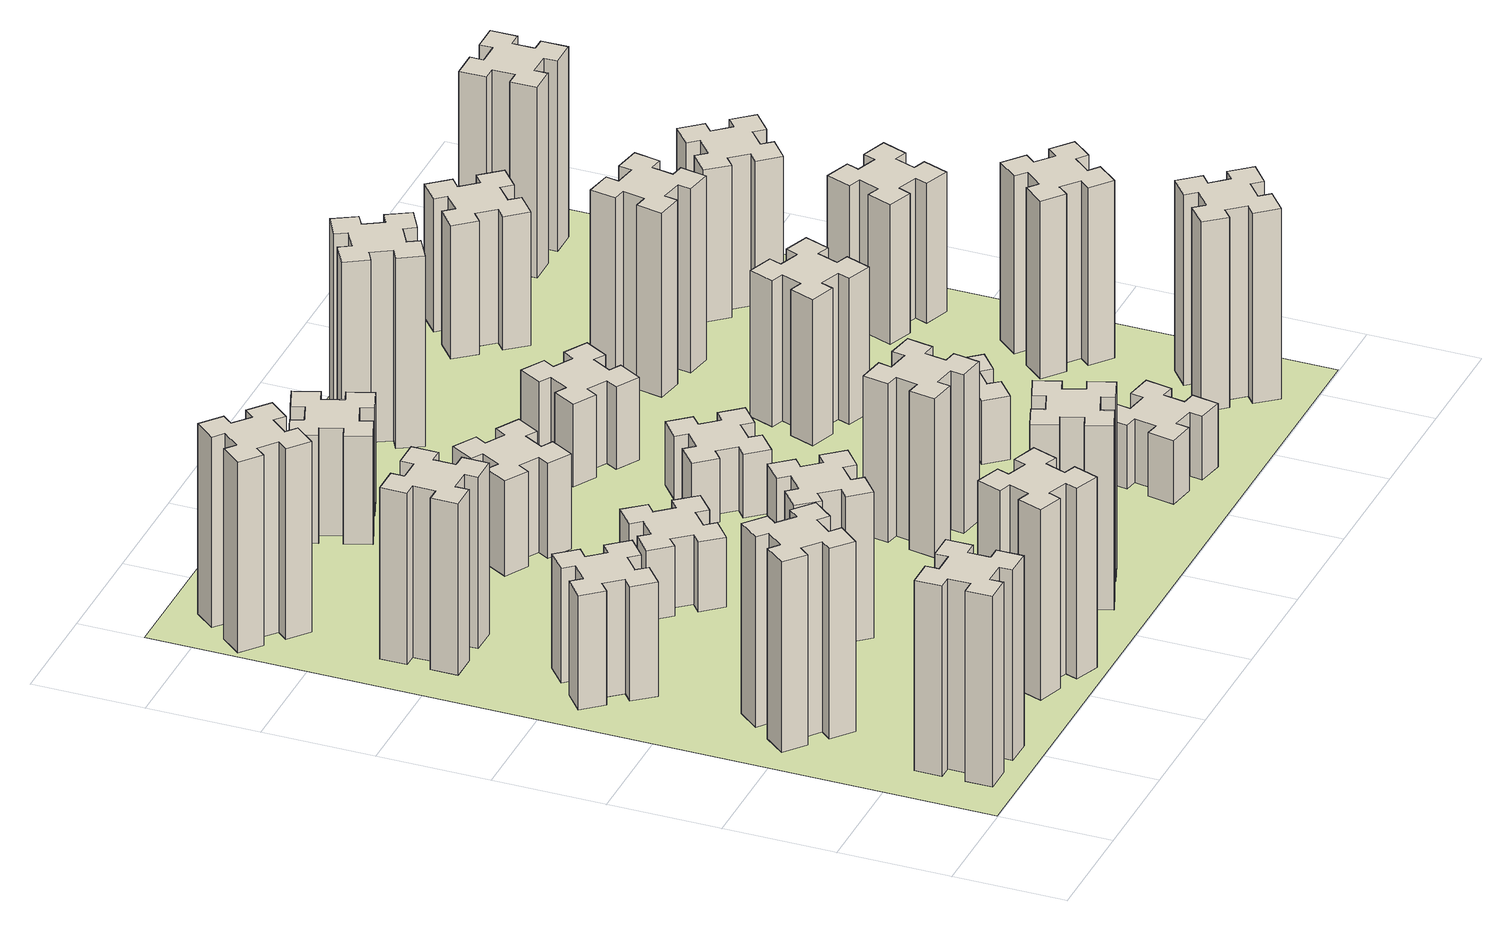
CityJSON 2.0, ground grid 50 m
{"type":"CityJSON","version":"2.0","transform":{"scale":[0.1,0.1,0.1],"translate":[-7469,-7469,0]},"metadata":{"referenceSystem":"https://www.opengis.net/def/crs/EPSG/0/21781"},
"CityObjects":{
"building1":{"type":"Building","attributes":{"class":"1000","function":"1000","usage":"1000","yearOfConstruction":2016,"roofType":"1000","measuredHeight":90,"storeysAboveGround":30,"storeysBelowGround":0},"geometry":[{"type":"Solid","lod":"1","boundaries":[[[[0,1,2,3,4,5,6,7,8,9,10,11,12,13,14,15,16,17,18,19]],[[17,16,20,21]],[[16,15,22,20]],[[15,14,23,22]],[[14,13,24,23]],[[13,12,25,24]],[[12,11,26,25]],[[11,10,27,26]],[[10,9,28,27]],[[9,8,29,28]],[[8,7,30,29]],[[7,6,31,30]],[[6,5,32,31]],[[5,4,33,32]],[[4,3,34,33]],[[3,2,35,34]],[[2,1,36,35]],[[1,0,37,36]],[[0,19,38,37]],[[19,18,39,38]],[[18,17,21,39]],[[24,25,26,27,28,29,30,31,32,33,34,35,36,37,38,39,21,20,22,23]]]]}]},
"building2":{"type":"Building","attributes":{"class":"1000","function":"1000","usage":"1000","yearOfConstruction":2016,"roofType":"1000","measuredHeight":90,"storeysAboveGround":30,"storeysBelowGround":0},"geometry":[{"type":"Solid","lod":"1","boundaries":[[[[40,41,42,43,44,45,46,47,48,49,50,51,52,53,54,55,56,57,58,59]],[[57,56,60,61]],[[56,55,62,60]],[[55,54,63,62]],[[54,53,64,63]],[[53,52,65,64]],[[52,51,66,65]],[[51,50,67,66]],[[50,49,68,67]],[[49,48,69,68]],[[48,47,70,69]],[[47,46,71,70]],[[46,45,72,71]],[[45,44,73,72]],[[44,43,74,73]],[[43,42,75,74]],[[42,41,76,75]],[[41,40,77,76]],[[40,59,78,77]],[[59,58,79,78]],[[58,57,61,79]],[[64,65,66,67,68,69,70,71,72,73,74,75,76,77,78,79,61,60,62,63]]]]}]},
"building3":{"type":"Building","attributes":{"class":"1000","function":"1000","usage":"1000","yearOfConstruction":2016,"roofType":"1000","measuredHeight":54,"storeysAboveGround":30,"storeysBelowGround":0},"geometry":[{"type":"Solid","lod":"1","boundaries":[[[[80,81,82,83,84,85,86,87,88,89,90,91,92,93,94,95,96,97,98,99]],[[97,96,100,101]],[[96,95,102,100]],[[95,94,103,102]],[[94,93,104,103]],[[93,92,105,104]],[[92,91,106,105]],[[91,90,107,106]],[[90,89,108,107]],[[89,88,109,108]],[[88,87,110,109]],[[87,86,111,110]],[[86,85,112,111]],[[85,84,113,112]],[[84,83,114,113]],[[83,82,115,114]],[[82,81,116,115]],[[81,80,117,116]],[[80,99,118,117]],[[99,98,119,118]],[[98,97,101,119]],[[104,105,106,107,108,109,110,111,112,113,114,115,116,117,118,119,101,100,102,103]]]]}]},
"building4":{"type":"Building","attributes":{"class":"1000","function":"1000","usage":"1000","yearOfConstruction":2016,"roofType":"1000","measuredHeight":81,"storeysAboveGround":30,"storeysBelowGround":0},"geometry":[{"type":"Solid","lod":"1","boundaries":[[[[120,121,122,123,124,125,126,127,128,129,130,131,132,133,134,135,136,137,138,139]],[[137,136,140,141]],[[136,135,142,140]],[[135,134,143,142]],[[134,133,144,143]],[[133,132,145,144]],[[132,131,146,145]],[[131,130,147,146]],[[130,129,148,147]],[[129,128,149,148]],[[128,127,150,149]],[[127,126,151,150]],[[126,125,152,151]],[[125,124,153,152]],[[124,123,154,153]],[[123,122,155,154]],[[122,121,156,155]],[[121,120,157,156]],[[120,139,158,157]],[[139,138,159,158]],[[138,137,141,159]],[[144,145,146,147,148,149,150,151,152,153,154,155,156,157,158,159,141,140,142,143]]]]}]},
"building5":{"type":"Building","attributes":{"class":"1000","function":"1000","usage":"1000","yearOfConstruction":2016,"roofType":"1000","measuredHeight":90,"storeysAboveGround":30,"storeysBelowGround":0},"geometry":[{"type":"Solid","lod":"1","boundaries":[[[[160,161,162,163,164,165,166,167,168,169,170,171,172,173,174,175,176,177,178,179]],[[177,176,180,181]],[[176,175,182,180]],[[175,174,183,182]],[[174,173,184,183]],[[173,172,185,184]],[[172,171,186,185]],[[171,170,187,186]],[[170,169,188,187]],[[169,168,189,188]],[[168,167,190,189]],[[167,166,191,190]],[[166,165,192,191]],[[165,164,193,192]],[[164,163,194,193]],[[163,162,195,194]],[[162,161,196,195]],[[161,160,197,196]],[[160,179,198,197]],[[179,178,199,198]],[[178,177,181,199]],[[184,185,186,187,188,189,190,191,192,193,194,195,196,197,198,199,181,180,182,183]]]]}]},
"building6":{"type":"Building","attributes":{"class":"1000","function":"1000","usage":"1000","yearOfConstruction":2016,"roofType":"1000","measuredHeight":90,"storeysAboveGround":30,"storeysBelowGround":0},"geometry":[{"type":"Solid","lod":"1","boundaries":[[[[200,201,202,203,204,205,206,207,208,209,210,211,212,213,214,215,216,217,218,219]],[[217,216,220,221]],[[216,215,222,220]],[[215,214,223,222]],[[214,213,224,223]],[[213,212,225,224]],[[212,211,226,225]],[[211,210,227,226]],[[210,209,228,227]],[[209,208,229,228]],[[208,207,230,229]],[[207,206,231,230]],[[206,205,232,231]],[[205,204,233,232]],[[204,203,234,233]],[[203,202,235,234]],[[202,201,236,235]],[[201,200,237,236]],[[200,219,238,237]],[[219,218,239,238]],[[218,217,221,239]],[[224,225,226,227,228,229,230,231,232,233,234,235,236,237,238,239,221,220,222,223]]]]}]},
"building7":{"type":"Building","attributes":{"class":"1000","function":"1000","usage":"1000","yearOfConstruction":2016,"roofType":"1000","measuredHeight":69,"storeysAboveGround":30,"storeysBelowGround":0},"geometry":[{"type":"Solid","lod":"1","boundaries":[[[[240,241,242,243,244,245,246,247,248,249,250,251,252,253,254,255,256,257,258,259]],[[257,256,260,261]],[[256,255,262,260]],[[255,254,263,262]],[[254,253,264,263]],[[253,252,265,264]],[[252,251,266,265]],[[251,250,267,266]],[[250,249,268,267]],[[249,248,269,268]],[[248,247,270,269]],[[247,246,271,270]],[[246,245,272,271]],[[245,244,273,272]],[[244,243,274,273]],[[243,242,275,274]],[[242,241,276,275]],[[241,240,277,276]],[[240,259,278,277]],[[259,258,279,278]],[[258,257,261,279]],[[264,265,266,267,268,269,270,271,272,273,274,275,276,277,278,279,261,260,262,263]]]]}]},
"building8":{"type":"Building","attributes":{"class":"1000","function":"1000","usage":"1000","yearOfConstruction":2016,"roofType":"1000","measuredHeight":33,"storeysAboveGround":30,"storeysBelowGround":0},"geometry":[{"type":"Solid","lod":"1","boundaries":[[[[280,281,282,283,284,285,286,287,288,289,290,291,292,293,294,295,296,297,298,299]],[[297,296,300,301]],[[296,295,302,300]],[[295,294,303,302]],[[294,293,304,303]],[[293,292,305,304]],[[292,291,306,305]],[[291,290,307,306]],[[290,289,308,307]],[[289,288,309,308]],[[288,287,310,309]],[[287,286,311,310]],[[286,285,312,311]],[[285,284,313,312]],[[284,283,314,313]],[[283,282,315,314]],[[282,281,316,315]],[[281,280,317,316]],[[280,299,318,317]],[[299,298,319,318]],[[298,297,301,319]],[[304,305,306,307,308,309,310,311,312,313,314,315,316,317,318,319,301,300,302,303]]]]}]},
"building9":{"type":"Building","attributes":{"class":"1000","function":"1000","usage":"1000","yearOfConstruction":2016,"roofType":"1000","measuredHeight":87,"storeysAboveGround":30,"storeysBelowGround":0},"geometry":[{"type":"Solid","lod":"1","boundaries":[[[[320,321,322,323,324,325,326,327,328,329,330,331,332,333,334,335,336,337,338,339]],[[337,336,340,341]],[[336,335,342,340]],[[335,334,343,342]],[[334,333,344,343]],[[333,332,345,344]],[[332,331,346,345]],[[331,330,347,346]],[[330,329,348,347]],[[329,328,349,348]],[[328,327,350,349]],[[327,326,351,350]],[[326,325,352,351]],[[325,324,353,352]],[[324,323,354,353]],[[323,322,355,354]],[[322,321,356,355]],[[321,320,357,356]],[[320,339,358,357]],[[339,338,359,358]],[[338,337,341,359]],[[344,345,346,347,348,349,350,351,352,353,354,355,356,357,358,359,341,340,342,343]]]]}]},
"building10":{"type":"Building","attributes":{"class":"1000","function":"1000","usage":"1000","yearOfConstruction":2016,"roofType":"1000","measuredHeight":45,"storeysAboveGround":30,"storeysBelowGround":0},"geometry":[{"type":"Solid","lod":"1","boundaries":[[[[360,361,362,363,364,365,366,367,368,369,370,371,372,373,374,375,376,377,378,379]],[[377,376,380,381]],[[376,375,382,380]],[[375,374,383,382]],[[374,373,384,383]],[[373,372,385,384]],[[372,371,386,385]],[[371,370,387,386]],[[370,369,388,387]],[[369,368,389,388]],[[368,367,390,389]],[[367,366,391,390]],[[366,365,392,391]],[[365,364,393,392]],[[364,363,394,393]],[[363,362,395,394]],[[362,361,396,395]],[[361,360,397,396]],[[360,379,398,397]],[[379,378,399,398]],[[378,377,381,399]],[[384,385,386,387,388,389,390,391,392,393,394,395,396,397,398,399,381,380,382,383]]]]}]},
"building11":{"type":"Building","attributes":{"class":"1000","function":"1000","usage":"1000","yearOfConstruction":2016,"roofType":"1000","measuredHeight":51,"storeysAboveGround":30,"storeysBelowGround":0},"geometry":[{"type":"Solid","lod":"1","boundaries":[[[[400,401,402,403,404,405,406,407,408,409,410,411,412,413,414,415,416,417,418,419]],[[417,416,420,421]],[[416,415,422,420]],[[415,414,423,422]],[[414,413,424,423]],[[413,412,425,424]],[[412,411,426,425]],[[411,410,427,426]],[[410,409,428,427]],[[409,408,429,428]],[[408,407,430,429]],[[407,406,431,430]],[[406,405,432,431]],[[405,404,433,432]],[[404,403,434,433]],[[403,402,435,434]],[[402,401,436,435]],[[401,400,437,436]],[[400,419,438,437]],[[419,418,439,438]],[[418,417,421,439]],[[424,425,426,427,428,429,430,431,432,433,434,435,436,437,438,439,421,420,422,423]]]]}]},
"building12":{"type":"Building","attributes":{"class":"1000","function":"1000","usage":"1000","yearOfConstruction":2016,"roofType":"1000","measuredHeight":75,"storeysAboveGround":30,"storeysBelowGround":0},"geometry":[{"type":"Solid","lod":"1","boundaries":[[[[440,441,442,443,444,445,446,447,448,449,450,451,452,453,454,455,456,457,458,459]],[[457,456,460,461]],[[456,455,462,460]],[[455,454,463,462]],[[454,453,464,463]],[[453,452,465,464]],[[452,451,466,465]],[[451,450,467,466]],[[450,449,468,467]],[[449,448,469,468]],[[448,447,470,469]],[[447,446,471,470]],[[446,445,472,471]],[[445,444,473,472]],[[444,443,474,473]],[[443,442,475,474]],[[442,441,476,475]],[[441,440,477,476]],[[440,459,478,477]],[[459,458,479,478]],[[458,457,461,479]],[[464,465,466,467,468,469,470,471,472,473,474,475,476,477,478,479,461,460,462,463]]]]}]},
"building13":{"type":"Building","attributes":{"class":"1000","function":"1000","usage":"1000","yearOfConstruction":2016,"roofType":"1000","measuredHeight":30,"storeysAboveGround":30,"storeysBelowGround":0},"geometry":[{"type":"Solid","lod":"1","boundaries":[[[[480,481,482,483,484,485,486,487,488,489,490,491,492,493,494,495,496,497,498,499]],[[497,496,500,501]],[[496,495,502,500]],[[495,494,503,502]],[[494,493,504,503]],[[493,492,505,504]],[[492,491,506,505]],[[491,490,507,506]],[[490,489,508,507]],[[489,488,509,508]],[[488,487,510,509]],[[487,486,511,510]],[[486,485,512,511]],[[485,484,513,512]],[[484,483,514,513]],[[483,482,515,514]],[[482,481,516,515]],[[481,480,517,516]],[[480,499,518,517]],[[499,498,519,518]],[[498,497,501,519]],[[504,505,506,507,508,509,510,511,512,513,514,515,516,517,518,519,501,500,502,503]]]]}]},
"building14":{"type":"Building","attributes":{"class":"1000","function":"1000","usage":"1000","yearOfConstruction":2016,"roofType":"1000","measuredHeight":39,"storeysAboveGround":30,"storeysBelowGround":0},"geometry":[{"type":"Solid","lod":"1","boundaries":[[[[520,521,522,523,524,525,526,527,528,529,530,531,532,533,534,535,536,537,538,539]],[[537,536,540,541]],[[536,535,542,540]],[[535,534,543,542]],[[534,533,544,543]],[[533,532,545,544]],[[532,531,546,545]],[[531,530,547,546]],[[530,529,548,547]],[[529,528,549,548]],[[528,527,550,549]],[[527,526,551,550]],[[526,525,552,551]],[[525,524,553,552]],[[524,523,554,553]],[[523,522,555,554]],[[522,521,556,555]],[[521,520,557,556]],[[520,539,558,557]],[[539,538,559,558]],[[538,537,541,559]],[[544,545,546,547,548,549,550,551,552,553,554,555,556,557,558,559,541,540,542,543]]]]}]},
"building15":{"type":"Building","attributes":{"class":"1000","function":"1000","usage":"1000","yearOfConstruction":2016,"roofType":"1000","measuredHeight":30,"storeysAboveGround":30,"storeysBelowGround":0},"geometry":[{"type":"Solid","lod":"1","boundaries":[[[[560,561,562,563,564,565,566,567,568,569,570,571,572,573,574,575,576,577,578,579]],[[577,576,580,581]],[[576,575,582,580]],[[575,574,583,582]],[[574,573,584,583]],[[573,572,585,584]],[[572,571,586,585]],[[571,570,587,586]],[[570,569,588,587]],[[569,568,589,588]],[[568,567,590,589]],[[567,566,591,590]],[[566,565,592,591]],[[565,564,593,592]],[[564,563,594,593]],[[563,562,595,594]],[[562,561,596,595]],[[561,560,597,596]],[[560,579,598,597]],[[579,578,599,598]],[[578,577,581,599]],[[584,585,586,587,588,589,590,591,592,593,594,595,596,597,598,599,581,580,582,583]]]]}]},
"building16":{"type":"Building","attributes":{"class":"1000","function":"1000","usage":"1000","yearOfConstruction":2016,"roofType":"1000","measuredHeight":90,"storeysAboveGround":30,"storeysBelowGround":0},"geometry":[{"type":"Solid","lod":"1","boundaries":[[[[600,601,602,603,604,605,606,607,608,609,610,611,612,613,614,615,616,617,618,619]],[[617,616,620,621]],[[616,615,622,620]],[[615,614,623,622]],[[614,613,624,623]],[[613,612,625,624]],[[612,611,626,625]],[[611,610,627,626]],[[610,609,628,627]],[[609,608,629,628]],[[608,607,630,629]],[[607,606,631,630]],[[606,605,632,631]],[[605,604,633,632]],[[604,603,634,633]],[[603,602,635,634]],[[602,601,636,635]],[[601,600,637,636]],[[600,619,638,637]],[[619,618,639,638]],[[618,617,621,639]],[[624,625,626,627,628,629,630,631,632,633,634,635,636,637,638,639,621,620,622,623]]]]}]},
"building17":{"type":"Building","attributes":{"class":"1000","function":"1000","usage":"1000","yearOfConstruction":2016,"roofType":"1000","measuredHeight":30,"storeysAboveGround":30,"storeysBelowGround":0},"geometry":[{"type":"Solid","lod":"1","boundaries":[[[[640,641,642,643,644,645,646,647,648,649,650,651,652,653,654,655,656,657,658,659]],[[657,656,660,661]],[[656,655,662,660]],[[655,654,663,662]],[[654,653,664,663]],[[653,652,665,664]],[[652,651,666,665]],[[651,650,667,666]],[[650,649,668,667]],[[649,648,669,668]],[[648,647,670,669]],[[647,646,671,670]],[[646,645,672,671]],[[645,644,673,672]],[[644,643,674,673]],[[643,642,675,674]],[[642,641,676,675]],[[641,640,677,676]],[[640,659,678,677]],[[659,658,679,678]],[[658,657,661,679]],[[664,665,666,667,668,669,670,671,672,673,674,675,676,677,678,679,661,660,662,663]]]]}]},
"building18":{"type":"Building","attributes":{"class":"1000","function":"1000","usage":"1000","yearOfConstruction":2016,"roofType":"1000","measuredHeight":69,"storeysAboveGround":30,"storeysBelowGround":0},"geometry":[{"type":"Solid","lod":"1","boundaries":[[[[680,681,682,683,684,685,686,687,688,689,690,691,692,693,694,695,696,697,698,699]],[[697,696,700,701]],[[696,695,702,700]],[[695,694,703,702]],[[694,693,704,703]],[[693,692,705,704]],[[692,691,706,705]],[[691,690,707,706]],[[690,689,708,707]],[[689,688,709,708]],[[688,687,710,709]],[[687,686,711,710]],[[686,685,712,711]],[[685,684,713,712]],[[684,683,714,713]],[[683,682,715,714]],[[682,681,716,715]],[[681,680,717,716]],[[680,699,718,717]],[[699,698,719,718]],[[698,697,701,719]],[[704,705,706,707,708,709,710,711,712,713,714,715,716,717,718,719,701,700,702,703]]]]}]},
"building19":{"type":"Building","attributes":{"class":"1000","function":"1000","usage":"1000","yearOfConstruction":2016,"roofType":"1000","measuredHeight":87,"storeysAboveGround":30,"storeysBelowGround":0},"geometry":[{"type":"Solid","lod":"1","boundaries":[[[[720,721,722,723,724,725,726,727,728,729,730,731,732,733,734,735,736,737,738,739]],[[737,736,740,741]],[[736,735,742,740]],[[735,734,743,742]],[[734,733,744,743]],[[733,732,745,744]],[[732,731,746,745]],[[731,730,747,746]],[[730,729,748,747]],[[729,728,749,748]],[[728,727,750,749]],[[727,726,751,750]],[[726,725,752,751]],[[725,724,753,752]],[[724,723,754,753]],[[723,722,755,754]],[[722,721,756,755]],[[721,720,757,756]],[[720,739,758,757]],[[739,738,759,758]],[[738,737,741,759]],[[744,745,746,747,748,749,750,751,752,753,754,755,756,757,758,759,741,740,742,743]]]]}]},
"building20":{"type":"Building","attributes":{"class":"1000","function":"1000","usage":"1000","yearOfConstruction":2016,"roofType":"1000","measuredHeight":90,"storeysAboveGround":30,"storeysBelowGround":0},"geometry":[{"type":"Solid","lod":"1","boundaries":[[[[760,761,762,763,764,765,766,767,768,769,770,771,772,773,774,775,776,777,778,779]],[[777,776,780,781]],[[776,775,782,780]],[[775,774,783,782]],[[774,773,784,783]],[[773,772,785,784]],[[772,771,786,785]],[[771,770,787,786]],[[770,769,788,787]],[[769,768,789,788]],[[768,767,790,789]],[[767,766,791,790]],[[766,765,792,791]],[[765,764,793,792]],[[764,763,794,793]],[[763,762,795,794]],[[762,761,796,795]],[[761,760,797,796]],[[760,779,798,797]],[[779,778,799,798]],[[778,777,781,799]],[[784,785,786,787,788,789,790,791,792,793,794,795,796,797,798,799,781,780,782,783]]]]}]},
"building21":{"type":"Building","attributes":{"class":"1000","function":"1000","usage":"1000","yearOfConstruction":2016,"roofType":"1000","measuredHeight":63,"storeysAboveGround":30,"storeysBelowGround":0},"geometry":[{"type":"Solid","lod":"1","boundaries":[[[[800,801,802,803,804,805,806,807,808,809,810,811,812,813,814,815,816,817,818,819]],[[817,816,820,821]],[[816,815,822,820]],[[815,814,823,822]],[[814,813,824,823]],[[813,812,825,824]],[[812,811,826,825]],[[811,810,827,826]],[[810,809,828,827]],[[809,808,829,828]],[[808,807,830,829]],[[807,806,831,830]],[[806,805,832,831]],[[805,804,833,832]],[[804,803,834,833]],[[803,802,835,834]],[[802,801,836,835]],[[801,800,837,836]],[[800,819,838,837]],[[819,818,839,838]],[[818,817,821,839]],[[824,825,826,827,828,829,830,831,832,833,834,835,836,837,838,839,821,820,822,823]]]]}]},
"building22":{"type":"Building","attributes":{"class":"1000","function":"1000","usage":"1000","yearOfConstruction":2016,"roofType":"1000","measuredHeight":84,"storeysAboveGround":30,"storeysBelowGround":0},"geometry":[{"type":"Solid","lod":"1","boundaries":[[[[840,841,842,843,844,845,846,847,848,849,850,851,852,853,854,855,856,857,858,859]],[[857,856,860,861]],[[856,855,862,860]],[[855,854,863,862]],[[854,853,864,863]],[[853,852,865,864]],[[852,851,866,865]],[[851,850,867,866]],[[850,849,868,867]],[[849,848,869,868]],[[848,847,870,869]],[[847,846,871,870]],[[846,845,872,871]],[[845,844,873,872]],[[844,843,874,873]],[[843,842,875,874]],[[842,841,876,875]],[[841,840,877,876]],[[840,859,878,877]],[[859,858,879,878]],[[858,857,861,879]],[[864,865,866,867,868,869,870,871,872,873,874,875,876,877,878,879,861,860,862,863]]]]}]},
"building23":{"type":"Building","attributes":{"class":"1000","function":"1000","usage":"1000","yearOfConstruction":2016,"roofType":"1000","measuredHeight":66,"storeysAboveGround":30,"storeysBelowGround":0},"geometry":[{"type":"Solid","lod":"1","boundaries":[[[[880,881,882,883,884,885,886,887,888,889,890,891,892,893,894,895,896,897,898,899]],[[897,896,900,901]],[[896,895,902,900]],[[895,894,903,902]],[[894,893,904,903]],[[893,892,905,904]],[[892,891,906,905]],[[891,890,907,906]],[[890,889,908,907]],[[889,888,909,908]],[[888,887,910,909]],[[887,886,911,910]],[[886,885,912,911]],[[885,884,913,912]],[[884,883,914,913]],[[883,882,915,914]],[[882,881,916,915]],[[881,880,917,916]],[[880,899,918,917]],[[899,898,919,918]],[[898,897,901,919]],[[904,905,906,907,908,909,910,911,912,913,914,915,916,917,918,919,901,900,902,903]]]]}]},
"building24":{"type":"Building","attributes":{"class":"1000","function":"1000","usage":"1000","yearOfConstruction":2016,"roofType":"1000","measuredHeight":72,"storeysAboveGround":30,"storeysBelowGround":0},"geometry":[{"type":"Solid","lod":"1","boundaries":[[[[920,921,922,923,924,925,926,927,928,929,930,931,932,933,934,935,936,937,938,939]],[[937,936,940,941]],[[936,935,942,940]],[[935,934,943,942]],[[934,933,944,943]],[[933,932,945,944]],[[932,931,946,945]],[[931,930,947,946]],[[930,929,948,947]],[[929,928,949,948]],[[928,927,950,949]],[[927,926,951,950]],[[926,925,952,951]],[[925,924,953,952]],[[924,923,954,953]],[[923,922,955,954]],[[922,921,956,955]],[[921,920,957,956]],[[920,939,958,957]],[[939,938,959,958]],[[938,937,941,959]],[[944,945,946,947,948,949,950,951,952,953,954,955,956,957,958,959,941,940,942,943]]]]}]},
"building25":{"type":"Building","attributes":{"class":"1000","function":"1000","usage":"1000","yearOfConstruction":2016,"roofType":"1000","measuredHeight":90,"storeysAboveGround":30,"storeysBelowGround":0},"geometry":[{"type":"Solid","lod":"1","boundaries":[[[[960,961,962,963,964,965,966,967,968,969,970,971,972,973,974,975,976,977,978,979]],[[977,976,980,981]],[[976,975,982,980]],[[975,974,983,982]],[[974,973,984,983]],[[973,972,985,984]],[[972,971,986,985]],[[971,970,987,986]],[[970,969,988,987]],[[969,968,989,988]],[[968,967,990,989]],[[967,966,991,990]],[[966,965,992,991]],[[965,964,993,992]],[[964,963,994,993]],[[963,962,995,994]],[[962,961,996,995]],[[961,960,997,996]],[[960,979,998,997]],[[979,978,999,998]],[[978,977,981,999]],[[984,985,986,987,988,989,990,991,992,993,994,995,996,997,998,999,981,980,982,983]]]]}]},
"landuse1":{"type":"LandUse","attributes":{"name":"plot1","function":"1010"},"geometry":[{"type":"MultiSurface","lod":"1","boundaries":[[[1000,1001,1002,1003]]]}]}
},
"vertices":[
[265,325,0],[265,225,0],[205,225,0],[205,105,0],[325,105,0],[325,165,0],[425,165,0],[425,105,0],[545,105,0],[545,225,0],[485,225,0],[485,325,0],[545,325,0],[545,445,0],[425,445,0],[425,385,0],[325,385,0],[325,445,0],[205,445,0],[205,325,0],[325,385,900],[325,445,900],[425,385,900],[425,445,900],[545,445,900],[545,325,900],[485,325,900],[485,225,900],[545,225,900],[545,105,900],[425,105,900],[425,165,900],[325,165,900],[325,105,900],[205,105,900],[205,225,900],[265,225,900],[265,325,900],[205,325,900],[205,445,900],
[484,1067,0],[408,1132,0],[446,1178,0],[354,1255,0],[277,1163,0],[323,1124,0],[259,1048,0],[213,1086,0],[136,994,0],[228,917,0],[266,963,0],[343,899,0],[304,853,0],[396,776,0],[473,868,0],[427,906,0],[492,983,0],[538,944,0],[615,1036,0],[523,1113,0],[492,983,900],[538,944,900],[427,906,900],[473,868,900],[396,776,900],[304,853,900],[343,899,900],[266,963,900],[228,917,900],[136,994,900],[213,1086,900],[259,1048,900],[323,1124,900],[277,1163,900],[354,1255,900],[446,1178,900],[408,1132,900],[484,1067,900],[523,1113,900],[615,1036,900],
[492,1888,0],[427,1964,0],[473,2003,0],[396,2095,0],[304,2018,0],[343,1972,0],[266,1907,0],[228,1953,0],[136,1876,0],[213,1784,0],[259,1823,0],[323,1746,0],[277,1708,0],[354,1616,0],[446,1693,0],[408,1739,0],[484,1803,0],[523,1757,0],[615,1834,0],[538,1926,0],[484,1803,540],[523,1757,540],[408,1739,540],[446,1693,540],[354,1616,540],[277,1708,540],[323,1746,540],[259,1823,540],[213,1784,540],[136,1876,540],[228,1953,540],[266,1907,540],[343,1972,540],[304,2018,540],[396,2095,540],[473,2003,540],[427,1964,540],[492,1888,540],[538,1926,540],[615,1834,540],
[485,2545,0],[485,2645,0],[545,2645,0],[545,2765,0],[425,2765,0],[425,2705,0],[325,2705,0],[325,2765,0],[205,2765,0],[205,2645,0],[265,2645,0],[265,2545,0],[205,2545,0],[205,2425,0],[325,2425,0],[325,2485,0],[425,2485,0],[425,2425,0],[545,2425,0],[545,2545,0],[425,2485,810],[425,2425,810],[325,2485,810],[325,2425,810],[205,2425,810],[205,2545,810],[265,2545,810],[265,2645,810],[205,2645,810],[205,2765,810],[325,2765,810],[325,2705,810],[425,2705,810],[425,2765,810],[545,2765,810],[545,2645,810],[485,2645,810],[485,2545,810],[545,2545,810],[545,2425,810],
[1029,360,0],[995,266,0],[939,287,0],[897,174,0],[1010,133,0],[1031,189,0],[1125,155,0],[1104,99,0],[1217,57,0],[1258,170,0],[1202,191,0],[1236,285,0],[1292,264,0],[1333,377,0],[1220,418,0],[1200,362,0],[1106,396,0],[1127,452,0],[1014,493,0],[973,380,0],[1106,396,900],[1127,452,900],[1200,362,900],[1220,418,900],[1333,377,900],[1292,264,900],[1236,285,900],[1202,191,900],[1258,170,900],[1217,57,900],[1104,99,900],[1125,155,900],[1031,189,900],[1010,133,900],[897,174,900],[939,287,900],[995,266,900],[1029,360,900],[973,380,900],[1014,493,900],
[384,3387,0],[308,3452,0],[346,3498,0],[254,3575,0],[177,3483,0],[223,3444,0],[159,3368,0],[113,3406,0],[36,3314,0],[128,3237,0],[166,3283,0],[243,3219,0],[204,3173,0],[296,3096,0],[373,3188,0],[327,3226,0],[392,3303,0],[438,3264,0],[515,3356,0],[423,3433,0],[392,3303,900],[438,3264,900],[327,3226,900],[373,3188,900],[296,3096,900],[204,3173,900],[243,3219,900],[166,3283,900],[128,3237,900],[36,3314,900],[113,3406,900],[159,3368,900],[223,3444,900],[177,3483,900],[254,3575,900],[346,3498,900],[308,3452,900],[384,3387,900],[423,3433,900],[515,3356,900],
[1083,1332,0],[1006,1267,0],[968,1313,0],[876,1236,0],[953,1144,0],[999,1183,0],[1063,1106,0],[1017,1068,0],[1094,976,0],[1186,1053,0],[1148,1099,0],[1224,1163,0],[1263,1117,0],[1355,1194,0],[1278,1286,0],[1232,1248,0],[1167,1324,0],[1213,1363,0],[1136,1455,0],[1044,1378,0],[1167,1324,690],[1213,1363,690],[1232,1248,690],[1278,1286,690],[1355,1194,690],[1263,1117,690],[1224,1163,690],[1148,1099,690],[1186,1053,690],[1094,976,690],[1017,1068,690],[1063,1106,690],[999,1183,690],[953,1144,690],[876,1236,690],[968,1313,690],[1006,1267,690],[1083,1332,690],[1044,1378,690],[1136,1455,690],
[1083,1972,0],[1006,1907,0],[968,1953,0],[876,1876,0],[953,1784,0],[999,1823,0],[1063,1746,0],[1017,1708,0],[1094,1616,0],[1186,1693,0],[1148,1739,0],[1224,1803,0],[1263,1757,0],[1355,1834,0],[1278,1926,0],[1232,1888,0],[1167,1964,0],[1213,2003,0],[1136,2095,0],[1044,2018,0],[1167,1964,330],[1213,2003,330],[1232,1888,330],[1278,1926,330],[1355,1834,330],[1263,1757,330],[1224,1803,330],[1148,1739,330],[1186,1693,330],[1094,1616,330],[1017,1708,330],[1063,1746,330],[999,1823,330],[953,1784,330],[876,1876,330],[968,1953,330],[1006,1907,330],[1083,1972,330],[1044,2018,330],[1136,2095,330],
[1635,385,0],[1669,291,0],[1613,270,0],[1654,157,0],[1767,199,0],[1746,255,0],[1840,289,0],[1860,233,0],[1973,274,0],[1932,387,0],[1876,366,0],[1842,460,0],[1898,480,0],[1857,593,0],[1744,552,0],[1765,496,0],[1671,462,0],[1650,518,0],[1537,477,0],[1579,364,0],[1671,462,870],[1650,518,870],[1765,496,870],[1744,552,870],[1857,593,870],[1898,480,870],[1842,460,870],[1876,366,870],[1932,387,870],[1973,274,870],[1860,233,870],[1840,289,870],[1746,255,870],[1767,199,870],[1654,157,870],[1613,270,870],[1669,291,870],[1635,385,870],[1579,364,870],[1537,477,870],
[1117,2525,0],[1204,2475,0],[1174,2423,0],[1278,2363,0],[1338,2467,0],[1286,2497,0],[1336,2584,0],[1388,2554,0],[1448,2658,0],[1344,2718,0],[1314,2666,0],[1227,2716,0],[1257,2768,0],[1153,2828,0],[1093,2724,0],[1145,2694,0],[1095,2607,0],[1043,2637,0],[983,2533,0],[1087,2473,0],[1095,2607,450],[1043,2637,450],[1145,2694,450],[1093,2724,450],[1153,2828,450],[1257,2768,450],[1227,2716,450],[1314,2666,450],[1344,2718,450],[1448,2658,450],[1388,2554,450],[1336,2584,450],[1286,2497,450],[1338,2467,450],[1278,2363,450],[1174,2423,450],[1204,2475,450],[1117,2525,450],[1087,2473,450],[983,2533,450],
[1125,3456,0],[1031,3422,0],[1010,3478,0],[897,3437,0],[939,3324,0],[995,3345,0],[1029,3251,0],[973,3230,0],[1014,3117,0],[1127,3159,0],[1106,3215,0],[1200,3249,0],[1220,3193,0],[1333,3234,0],[1292,3347,0],[1236,3326,0],[1202,3420,0],[1258,3440,0],[1217,3553,0],[1104,3512,0],[1202,3420,510],[1258,3440,510],[1236,3326,510],[1292,3347,510],[1333,3234,510],[1220,3193,510],[1200,3249,510],[1106,3215,510],[1127,3159,510],[1014,3117,510],[973,3230,510],[1029,3251,510],[995,3345,510],[939,3324,510],[897,3437,510],[1010,3478,510],[1031,3422,510],[1125,3456,510],[1104,3512,510],[1217,3553,510],
[2055,1047,0],[2072,1145,0],[2131,1135,0],[2152,1253,0],[2034,1274,0],[2024,1215,0],[1925,1232,0],[1936,1291,0],[1817,1312,0],[1797,1194,0],[1856,1184,0],[1838,1085,0],[1779,1096,0],[1758,977,0],[1877,957,0],[1887,1016,0],[1985,998,0],[1975,939,0],[2093,918,0],[2114,1037,0],[1985,998,750],[1975,939,750],[1887,1016,750],[1877,957,750],[1758,977,750],[1779,1096,750],[1838,1085,750],[1856,1184,750],[1797,1194,750],[1817,1312,750],[1936,1291,750],[1925,1232,750],[2024,1215,750],[2034,1274,750],[2152,1253,750],[2131,1135,750],[2072,1145,750],[2055,1047,750],[2114,1037,750],[2093,918,750],
[1972,1988,0],[1907,2064,0],[1953,2103,0],[1876,2195,0],[1784,2118,0],[1823,2072,0],[1746,2007,0],[1708,2053,0],[1616,1976,0],[1693,1884,0],[1739,1923,0],[1803,1846,0],[1757,1808,0],[1834,1716,0],[1926,1793,0],[1888,1839,0],[1964,1903,0],[2003,1857,0],[2095,1934,0],[2018,2026,0],[1964,1903,300],[2003,1857,300],[1888,1839,300],[1926,1793,300],[1834,1716,300],[1757,1808,300],[1803,1846,300],[1739,1923,300],[1693,1884,300],[1616,1976,300],[1708,2053,300],[1746,2007,300],[1823,2072,300],[1784,2118,300],[1876,2195,300],[1953,2103,300],[1907,2064,300],[1972,1988,300],[2018,2026,300],[2095,1934,300],
[2026,2497,0],[2076,2584,0],[2128,2554,0],[2188,2658,0],[2084,2718,0],[2054,2666,0],[1967,2716,0],[1997,2768,0],[1893,2828,0],[1833,2724,0],[1885,2694,0],[1835,2607,0],[1783,2637,0],[1723,2533,0],[1827,2473,0],[1857,2525,0],[1944,2475,0],[1914,2423,0],[2018,2363,0],[2078,2467,0],[1944,2475,390],[1914,2423,390],[1857,2525,390],[1827,2473,390],[1723,2533,390],[1783,2637,390],[1835,2607,390],[1885,2694,390],[1833,2724,390],[1893,2828,390],[1997,2768,390],[1967,2716,390],[2054,2666,390],[2084,2718,390],[2188,2658,390],[2128,2554,390],[2076,2584,390],[2026,2497,390],[2078,2467,390],[2018,2363,390],
[2596,444,0],[2578,345,0],[2519,356,0],[2498,237,0],[2617,217,0],[2627,276,0],[2725,258,0],[2715,199,0],[2833,178,0],[2854,297,0],[2795,307,0],[2812,405,0],[2871,395,0],[2892,513,0],[2774,534,0],[2764,475,0],[2665,492,0],[2676,551,0],[2557,572,0],[2537,454,0],[2665,492,300],[2676,551,300],[2764,475,300],[2774,534,300],[2892,513,300],[2871,395,300],[2812,405,300],[2795,307,300],[2854,297,300],[2833,178,300],[2715,199,300],[2725,258,300],[2627,276,300],[2617,217,300],[2498,237,300],[2519,356,300],[2578,345,300],[2596,444,300],[2537,454,300],[2557,572,300],
[1844,3556,0],[1757,3506,0],[1727,3558,0],[1623,3498,0],[1683,3394,0],[1735,3424,0],[1785,3337,0],[1733,3307,0],[1793,3203,0],[1897,3263,0],[1867,3315,0],[1954,3365,0],[1984,3313,0],[2088,3373,0],[2028,3477,0],[1976,3447,0],[1926,3534,0],[1978,3564,0],[1918,3668,0],[1814,3608,0],[1926,3534,900],[1978,3564,900],[1976,3447,900],[2028,3477,900],[2088,3373,900],[1984,3313,900],[1954,3365,900],[1867,3315,900],[1897,3263,900],[1793,3203,900],[1733,3307,900],[1785,3337,900],[1735,3424,900],[1683,3394,900],[1623,3498,900],[1727,3558,900],[1757,3506,900],[1844,3556,900],[1814,3608,900],[1918,3668,900],
[2628,1099,0],[2704,1163,0],[2743,1117,0],[2835,1194,0],[2758,1286,0],[2712,1248,0],[2647,1324,0],[2693,1363,0],[2616,1455,0],[2524,1378,0],[2563,1332,0],[2486,1267,0],[2448,1313,0],[2356,1236,0],[2433,1144,0],[2479,1183,0],[2543,1106,0],[2497,1068,0],[2574,976,0],[2666,1053,0],[2543,1106,300],[2497,1068,300],[2479,1183,300],[2433,1144,300],[2356,1236,300],[2448,1313,300],[2486,1267,300],[2563,1332,300],[2524,1378,300],[2616,1455,300],[2693,1363,300],[2647,1324,300],[2712,1248,300],[2758,1286,300],[2835,1194,300],[2743,1117,300],[2704,1163,300],[2628,1099,300],[2666,1053,300],[2574,976,300],
[2682,1771,0],[2716,1865,0],[2772,1844,0],[2813,1957,0],[2700,1998,0],[2680,1942,0],[2586,1976,0],[2607,2032,0],[2494,2073,0],[2453,1960,0],[2509,1940,0],[2475,1846,0],[2419,1867,0],[2377,1754,0],[2490,1713,0],[2511,1769,0],[2605,1735,0],[2584,1679,0],[2697,1637,0],[2738,1750,0],[2605,1735,690],[2584,1679,690],[2511,1769,690],[2490,1713,690],[2377,1754,690],[2419,1867,690],[2475,1846,690],[2509,1940,690],[2453,1960,690],[2494,2073,690],[2607,2032,690],[2586,1976,690],[2680,1942,690],[2700,1998,690],[2813,1957,690],[2772,1844,690],[2716,1865,690],[2682,1771,690],[2738,1750,690],[2697,1637,690],
[2596,2664,0],[2578,2565,0],[2519,2576,0],[2498,2457,0],[2617,2437,0],[2627,2496,0],[2725,2478,0],[2715,2419,0],[2833,2398,0],[2854,2517,0],[2795,2527,0],[2812,2625,0],[2871,2615,0],[2892,2733,0],[2774,2754,0],[2764,2695,0],[2665,2712,0],[2676,2771,0],[2557,2792,0],[2537,2674,0],[2665,2712,870],[2676,2771,870],[2764,2695,870],[2774,2754,870],[2892,2733,870],[2871,2615,870],[2812,2625,870],[2795,2527,870],[2854,2517,870],[2833,2398,870],[2715,2419,870],[2725,2478,870],[2627,2496,870],[2617,2437,870],[2498,2457,870],[2519,2576,870],[2578,2565,870],[2596,2664,870],[2537,2674,870],[2557,2792,870],
[3468,259,0],[3544,323,0],[3583,277,0],[3675,354,0],[3598,446,0],[3552,408,0],[3487,484,0],[3533,523,0],[3456,615,0],[3364,538,0],[3403,492,0],[3326,427,0],[3288,473,0],[3196,396,0],[3273,304,0],[3319,343,0],[3383,266,0],[3337,228,0],[3414,136,0],[3506,213,0],[3383,266,900],[3337,228,900],[3319,343,900],[3273,304,900],[3196,396,900],[3288,473,900],[3326,427,900],[3403,492,900],[3364,538,900],[3456,615,900],[3533,523,900],[3487,484,900],[3552,408,900],[3598,446,900],[3675,354,900],[3583,277,900],[3544,323,900],[3468,259,900],[3506,213,900],[3414,136,900],
[2812,3368,0],[2747,3444,0],[2793,3483,0],[2716,3575,0],[2624,3498,0],[2663,3452,0],[2586,3387,0],[2548,3433,0],[2456,3356,0],[2533,3264,0],[2579,3303,0],[2643,3226,0],[2597,3188,0],[2674,3096,0],[2766,3173,0],[2728,3219,0],[2804,3283,0],[2843,3237,0],[2935,3314,0],[2858,3406,0],[2804,3283,630],[2843,3237,630],[2728,3219,630],[2766,3173,630],[2674,3096,630],[2597,3188,630],[2643,3226,630],[2579,3303,630],[2533,3264,630],[2456,3356,630],[2548,3433,630],[2586,3387,630],[2663,3452,630],[2624,3498,630],[2716,3575,630],[2793,3483,630],[2747,3444,630],[2812,3368,630],[2858,3406,630],[2935,3314,630],
[3487,1006,0],[3552,1083,0],[3598,1044,0],[3675,1136,0],[3583,1213,0],[3544,1167,0],[3468,1232,0],[3506,1278,0],[3414,1355,0],[3337,1263,0],[3383,1224,0],[3319,1148,0],[3273,1186,0],[3196,1094,0],[3288,1017,0],[3326,1063,0],[3403,999,0],[3364,953,0],[3456,876,0],[3533,968,0],[3403,999,840],[3364,953,840],[3326,1063,840],[3288,1017,840],[3196,1094,840],[3273,1186,840],[3319,1148,840],[3383,1224,840],[3337,1263,840],[3414,1355,840],[3506,1278,840],[3468,1232,840],[3544,1167,840],[3583,1213,840],[3675,1136,840],[3598,1044,840],[3552,1083,840],[3487,1006,840],[3533,968,840],[3456,876,840],
[3520,1942,0],[3426,1976,0],[3447,2032,0],[3334,2073,0],[3293,1960,0],[3349,1940,0],[3315,1846,0],[3259,1867,0],[3217,1754,0],[3330,1713,0],[3351,1769,0],[3445,1735,0],[3424,1679,0],[3537,1637,0],[3578,1750,0],[3522,1771,0],[3556,1865,0],[3612,1844,0],[3653,1957,0],[3540,1998,0],[3556,1865,660],[3612,1844,660],[3522,1771,660],[3578,1750,660],[3537,1637,660],[3424,1679,660],[3445,1735,660],[3351,1769,660],[3330,1713,660],[3217,1754,660],[3259,1867,660],[3315,1846,660],[3349,1940,660],[3293,1960,660],[3334,2073,660],[3447,2032,660],[3426,1976,660],[3520,1942,660],[3540,1998,660],[3653,1957,660],
[3219,2463,0],[3283,2386,0],[3237,2348,0],[3314,2256,0],[3406,2333,0],[3368,2379,0],[3444,2443,0],[3483,2397,0],[3575,2474,0],[3498,2566,0],[3452,2528,0],[3387,2604,0],[3433,2643,0],[3356,2735,0],[3264,2658,0],[3303,2612,0],[3226,2547,0],[3188,2593,0],[3096,2516,0],[3173,2424,0],[3226,2547,720],[3188,2593,720],[3303,2612,720],[3264,2658,720],[3356,2735,720],[3433,2643,720],[3387,2604,720],[3452,2528,720],[3498,2566,720],[3575,2474,720],[3483,2397,720],[3444,2443,720],[3368,2379,720],[3406,2333,720],[3314,2256,720],[3237,2348,720],[3283,2386,720],[3219,2463,720],[3173,2424,720],[3096,2516,720],
[3285,3325,0],[3385,3325,0],[3385,3265,0],[3505,3265,0],[3505,3385,0],[3445,3385,0],[3445,3485,0],[3505,3485,0],[3505,3605,0],[3385,3605,0],[3385,3545,0],[3285,3545,0],[3285,3605,0],[3165,3605,0],[3165,3485,0],[3225,3485,0],[3225,3385,0],[3165,3385,0],[3165,3265,0],[3285,3265,0],[3225,3385,900],[3165,3385,900],[3225,3485,900],[3165,3485,900],[3165,3605,900],[3285,3605,900],[3285,3545,900],[3385,3545,900],[3385,3605,900],[3505,3605,900],[3505,3485,900],[3445,3485,900],[3445,3385,900],[3505,3385,900],[3505,3265,900],[3385,3265,900],[3385,3325,900],[3285,3325,900],[3285,3265,900],[3165,3265,900],
[5,3705,0],[3705,3705,0],[3705,5,0],[5,5,0]
]}
